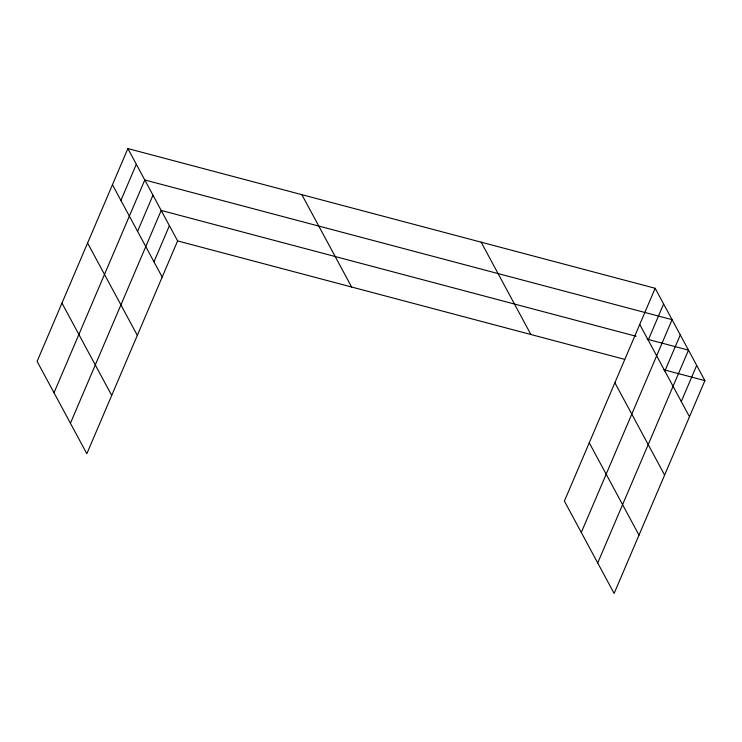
<?xml version="1.0" encoding="UTF-8"?>
<svg xmlns="http://www.w3.org/2000/svg" width="742" height="742" viewBox="0 0 742 742"><rect width="100%" height="100%" fill="white"/><g stroke="black" fill="none" stroke-linecap="round" stroke-linejoin="round"><path stroke-width="1.11" d="M127.874 148.576L37.1 361.382L86.842 453.724L177.607 240.909L127.874 148.576L655.158 288.276L704.9 380.618L614.126 593.424L564.393 501.091L655.158 288.276M120.909 200.423L136.324 164.27M54.008 392.778L144.783 179.972L672.076 319.672L581.301 532.478M137.567 231.356L152.991 195.202M70.425 423.246L161.2 210.44L636.061 336.256M153.984 261.824L169.399 225.679M648.202 340.124L663.617 303.979M664.86 371.056L680.275 334.911M597.718 562.955L688.483 350.141L647.219 339.215M681.277 401.524L696.692 365.379M177.607 240.909L624.588 359.341M663.626 369.683L704.9 380.618M639.743 324.43L689.485 416.763M614.877 382.724L664.619 475.066M589.259 442.788L638.992 535.13M481.159 242.18L530.892 334.512M301.873 194.682L351.615 287.015M112.45 184.721L162.192 277.063M87.584 243.024L137.326 335.356M61.966 303.088L111.708 395.421"/></g></svg>
